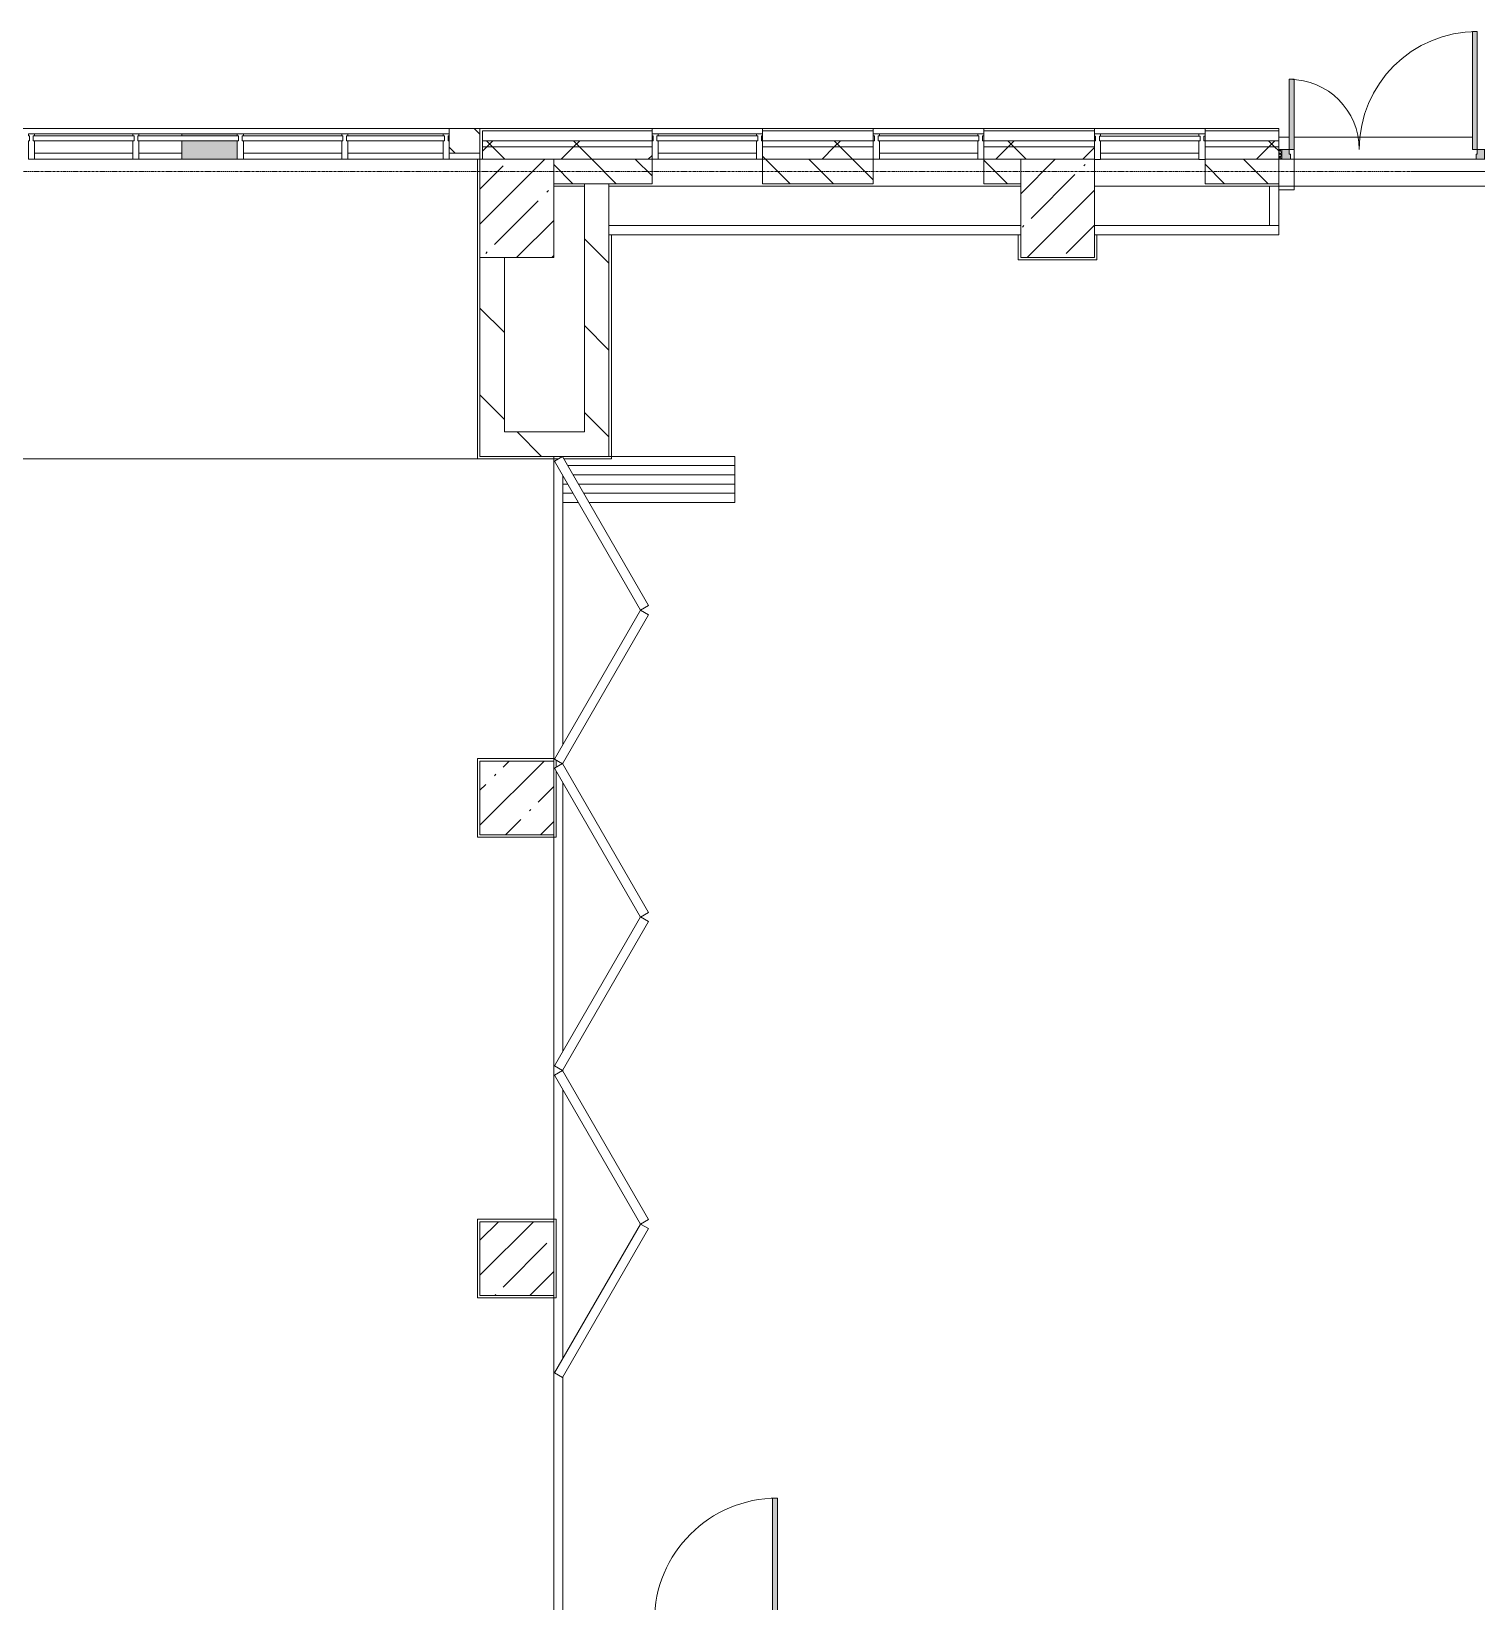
# Model space of a CAD drawing. Header units: millimetres. Extents: x 35928 to 232966, y -8553 to 29000.
# Drawn here: x 116016 to 127776, y 15358 to 28140 of the extents above; entities that cross this region are included whole.
import ezdxf

# ---------------------------------------------------------------- set-up
doc = ezdxf.new("R2010")
doc.units = ezdxf.units.MM
doc.linetypes.add('Осевая', pattern=[31.75, 6.35, -4.7625, 15.875, -4.7625])
for name, color, linetype, lineweight, true_color in [('A-DOOR-1', 7, 'Continuous', 5, 0xaaaaaa), ('A-DOOR-2', 7, 'Continuous', 5, 0xe2e2e2), ('A-DOOR-FRAM-1', 7, 'Continuous', 5, 0xe2e2e2), ('A-DOOR-FRAM-2', 7, 'Continuous', 5, 0xaaaaaa), ('A-FLOR-1', 7, 'Continuous', 5, 0xaaaaaa), ('A-GLAZ-CWMG-4', 7, 'Continuous', 5, 0x383e42)]:
    doc.layers.add(name, color=color, linetype=linetype, lineweight=lineweight, true_color=true_color)
for name, color, linetype, lineweight in [('A-GLAZ-CURT-3', 7, 'Continuous', 5), ('A-GLAZ-CWMG-3', 7, 'Continuous', 5), ('A-WALL', 7, 'Continuous', 9), ('A-WALL-4', 7, 'Continuous', 5), ('I-WALL-5', 7, 'Continuous', 5), ('S-COLS-3', 7, 'Continuous', 5), ('Оси', 7, 'Continuous', 9), ('Оси-2', 7, 'Осевая', 9)]:
    doc.layers.add(name, color=color, linetype=linetype, lineweight=lineweight)
pattern_1 = [(135, (105956.37, 0), (-176.7767, -176.7767), [])]
pattern_2 = [(135, (105956.37, 0), (-353.553, -353.553), [])]
pattern_3 = [(45, (105956.37, 0), (-353.5534, 353.5534), []), (135, (105956.37, 0), (-353.5534, -353.5534), [])]

# ---------------------------------------------------------------- blocks, each defined once
blk = doc.blocks.new('BSC_Колонна _Прямоугольная - 600х800-24078684-1_11_2_птичка')
at = {"layer": 'S-COLS-3'}
h = blk.add_hatch(dxfattribs=at)
h.set_pattern_fill('FP_82', color=256, style=0, pattern_type=2)
h.set_pattern_definition([(45, (-14010, -26700), (-285.123, 285.123), []), (45, (-13724.88, -26700), (-285.123, 285.123), [504.031, -100.806, 16.764, -84.042])])
h.paths.add_polyline_path([(-300, -400), (300, -400), (300, 400), (-300, 400), (-300, 200)])
for p, q in [((300, 400), (-300, 400)), ((-300, 400), (-300, -400)), ((300, -400), (300, 400)), ((-300, -400), (300, -400))]:
    blk.add_line(p, q, dxfattribs=at)
blk = doc.blocks.new('BSC_Колонна _Прямоугольная - 600х600-23295697-1_11_2_птичка')
at = {"layer": 'S-COLS-3'}
h = blk.add_hatch(dxfattribs=at)
h.set_pattern_fill('FP_87', color=256, style=0, pattern_type=2)
h.set_pattern_definition([(45, (-14010, -18150), (-285.123, 285.123), []), (45, (-13724.88, -18150), (-285.123, 285.123), [504.031, -100.806, 16.764, -84.042])])
h.paths.add_polyline_path([(-300, -300), (300, -300), (300, 300), (-300, 300), (-300, 281)])
for p, q in [((300, 300), (-300, 300)), ((-300, 300), (-300, -300)), ((300, -300), (300, 300)), ((-300, -300), (300, -300))]:
    blk.add_line(p, q, dxfattribs=at)
blk = doc.blocks.new('BSC_Колонна _Прямоугольная - 600х600-V58-1_11_2_птичка')
at = {"layer": 'S-COLS-3'}
h = blk.add_hatch(dxfattribs=at)
h.set_pattern_fill('FP_88', color=256, style=0, pattern_type=2)
h.set_pattern_definition([(45, (-14010, -21900), (-285.123, 285.123), []), (45, (-13724.88, -21900), (-285.123, 285.123), [504.031, -100.806, 16.764, -84.042])])
h.paths.add_polyline_path([(-300, -300), (300, -300), (300, 300), (-300, 300), (-300, -108)])
for p, q in [((300, 300), (-300, 300)), ((-300, 300), (-300, -300)), ((300, -300), (300, 300)), ((-300, -300), (300, -300))]:
    blk.add_line(p, q, dxfattribs=at)
blk = doc.blocks.new('Системная панель - Стекло - 40мм-22856102-1_11_2_птичка')
at = {"layer": 'A-GLAZ-CURT-3'}
h = blk.add_hatch(dxfattribs=at)
h.set_pattern_fill('FP_109', color=256, style=0, pattern_type=2)
h.set_pattern_definition([(45, (-17860.3, -26790), (-1414.21, 1414.21), [1000, -3000]), (45, (-18860.3, -27290), (-1414.21, 1414.21), [3000, -1000]), (45, (-16860.3, -27790), (-1414.21, 1414.21), [1000, -3000])])
h.paths.add_polyline_path([(176, -40), (410, -40), (410, 0), (-410, 0), (-410, -40), (-400, -40)])
for p, q in [((410, 0), (-410, 0)), ((-410, 0), (-410, -40)), ((410, -40), (410, 0)), ((-410, -40), (410, -40))]:
    blk.add_line(p, q, dxfattribs=at)
blk = doc.blocks.new('Прямоугольный импост - Импост структурный с накладкой - 160мм Темный-33186088-1_11_2_птичка')
at = {"layer": 'A-GLAZ-CWMG-3'}
for p, q in [((17760, 27307), (16960, 27307)), ((17760, 27150), (16960, 27150))]:
    blk.add_line(p, q, dxfattribs=at)
blk = doc.blocks.new('Прямоугольный импост - Импост структурный с накладкой - 190мм-22856094-1_11_2_птичка')
at = {"layer": 'A-GLAZ-CWMG-3'}
for p, q in [((-50, 40), (-50, 190)), ((-50, 190), (0, 190)), ((0, 190), (0, 40)), ((-40, 40), (-50, 40)), ((-50, -17), (-50, 0)), ((-50, 0), (-40, 0)), ((-40, 0), (-40, 40)), ((-10, 40), (-10, 0)), ((0, 40), (-10, 40)), ((-10, 0), (0, 0)), ((0, 0), (0, -17)), ((0, -17), (-50, -17))]:
    blk.add_line(p, q, dxfattribs=at)
blk = doc.blocks.new('Системная панель - Стекло - 40мм-V68-1_11_2_птичка')
at = {"layer": 'A-GLAZ-CURT-3'}
for p, q in [((410, 0), (-410, 0)), ((-410, 0), (-410, -40)), ((410, -40), (410, 0)), ((-410, -40), (410, -40))]:
    blk.add_line(p, q, dxfattribs=at)
blk = doc.blocks.new('Прямоугольный импост - Импост структурный с накладкой - 190мм-V69-1_11_2_птичка')
at = {"layer": 'A-GLAZ-CWMG-3'}
for p, q in [((-50, 40), (-50, 190)), ((-50, 190), (0, 190)), ((0, 190), (0, 40)), ((-40, 40), (-50, 40)), ((-50, -17), (-50, 0)), ((-50, 0), (-40, 0)), ((-40, 0), (-40, 40)), ((-10, 40), (-10, 0)), ((0, 40), (-10, 40)), ((-10, 0), (0, 0)), ((0, 0), (0, -17)), ((0, -17), (-50, -17))]:
    blk.add_line(p, q, dxfattribs=at)
blk = doc.blocks.new('Системная панель - Стекло - 40мм-V72-1_11_2_птичка')
at = {"layer": 'A-GLAZ-CURT-3'}
for p, q in [((410, 0), (-410, 0)), ((-410, 0), (-410, -40)), ((-410, -40), (410, -40)), ((410, -40), (410, 0))]:
    blk.add_line(p, q, dxfattribs=at)
blk = doc.blocks.new('Системная панель - Стекло - 40мм-22856068-1_11_2_птичка')
at = {"layer": 'A-GLAZ-CURT-3'}
h = blk.add_hatch(dxfattribs=at)
h.set_pattern_fill('FP_114', color=256, style=0, pattern_type=2)
h.set_pattern_definition([(45, (-11835.1, -26790), (-1414.21, 1414.21), [1000, -3000]), (45, (-12835.1, -27290), (-1414.21, 1414.21), [3000, -1000]), (45, (-10835.1, -27790), (-1414.21, 1414.21), [1000, -3000])])
h.paths.add_polyline_path([(400, -40), (410, -40), (410, 0), (-410, 0), (-410, -40), (-50, -40)])
for p, q in [((410, 0), (-410, 0)), ((-410, 0), (-410, -40)), ((-410, -40), (410, -40)), ((410, -40), (410, 0))]:
    blk.add_line(p, q, dxfattribs=at)
blk = doc.blocks.new('Системная панель - Стекло - 40мм-V73-1_11_2_птичка')
at = {"layer": 'A-GLAZ-CURT-3'}
for p, q in [((410, 0), (-410, 0)), ((-410, 0), (-410, -40)), ((-410, -40), (410, -40)), ((410, -40), (410, 0))]:
    blk.add_line(p, q, dxfattribs=at)
blk = doc.blocks.new('Системная панель - Стекло - 40мм-V74-1_11_2_птичка')
at = {"layer": 'A-GLAZ-CURT-3'}
for p, q in [((397.5, 0), (-397.5, 0)), ((-397.5, 0), (-397.5, -40)), ((397.5, -40), (397.5, 0)), ((-397.5, -40), (397.5, -40))]:
    blk.add_line(p, q, dxfattribs=at)
blk = doc.blocks.new('Прямоугольный импост - Импост структурный с накладкой - 160мм-20149069-1_11_2_птичка')
at = {"layer": 'A-GLAZ-CWMG-3'}
for p, q in [((9185, 27307), (8385, 27307)), ((9185, 27150), (8385, 27150))]:
    blk.add_line(p, q, dxfattribs=at)
blk = doc.blocks.new('Прямоугольный импост - Импост структурный с накладкой - 160мм-23251633-1_11_2_птичка')
at = {"layer": 'A-GLAZ-CWMG-3'}
for p, q in [((11285, 27307), (10935, 27307)), ((11285, 27307), (11285, 27290)), ((11285, 27250), (11285, 27150)), ((11285, 27150), (10935, 27150))]:
    blk.add_line(p, q, dxfattribs=at)
blk = doc.blocks.new('Прямоугольный импост - Импост структурный с накладкой - 190мм-23251634-1_11_2_птичка')
at = {"layer": 'A-GLAZ-CWMG-4'}
for points in [[(11735, 27290), (11735, 27307), (11285, 27307), (11285, 27290)], [(11735, 27100), (11735, 27250), (11285, 27250), (11285, 27100)]]:
    blk.add_hatch(color=256, dxfattribs=at).paths.add_polyline_path(points)
at = {"layer": 'A-GLAZ-CWMG-3'}
for p, q in [((11285, 27290), (11285, 27307)), ((11735, 27307), (11285, 27307)), ((11285, 27100), (11285, 27250)), ((11735, 27100), (11285, 27100))]:
    blk.add_line(p, q, dxfattribs=at)
blk = doc.blocks.new('Прямоугольный импост - Импост структурный с накладкой - 160мм-22794257-1_11_2_птичка')
at = {"layer": 'A-GLAZ-CWMG-3'}
for p, q in [((4935, 27307), (4160, 27307)), ((4935, 27150), (4160, 27150))]:
    blk.add_line(p, q, dxfattribs=at)
blk = doc.blocks.new('Прямоугольный импост - Импост структурный с накладкой - 190мм-20153711-1_11_2_птичка')
at = {"layer": 'A-GLAZ-CWMG-3'}
for p, q in [((-50, 40), (-50, 190)), ((-50, 190), (0, 190)), ((0, 190), (0, 40)), ((-40, 40), (-50, 40)), ((-50, -17), (-50, 0)), ((-50, 0), (-40, 0)), ((-40, 0), (-40, 40)), ((-10, 40), (-10, 0)), ((0, 40), (-10, 40)), ((-10, 0), (0, 0)), ((0, 0), (0, -17)), ((0, -17), (-50, -17))]:
    blk.add_line(p, q, dxfattribs=at)
blk = doc.blocks.new('Прямоугольный импост - Импост структурный с накладкой - 190мм-20153693-1_11_2_птичка')
at = {"layer": 'A-GLAZ-CWMG-3'}
for p, q in [((-25, 40), (-25, 190)), ((-25, 190), (25, 190)), ((25, 190), (25, 40)), ((-15, 40), (-25, 40)), ((-25, -17), (-25, 0)), ((-25, 0), (-15, 0)), ((-15, 0), (-15, 40)), ((15, 40), (15, 0)), ((25, 40), (15, 40)), ((15, 0), (25, 0)), ((25, 0), (25, -17)), ((25, -17), (-25, -17))]:
    blk.add_line(p, q, dxfattribs=at)
blk = doc.blocks.new('110_Дверь_СКБ_1Ст_Внутренняя1 - Д-13 1100x2100h_кладовая-33288301-1_11_2_птичка')
at = {"layer": 'A-DOOR-1'}
h = blk.add_hatch(dxfattribs=at)
h.set_pattern_fill('FP_122', color=256, style=0, pattern_type=2)
h.set_pattern_definition([(135, (1751.41, 174.685), (-14.14214, -14.14214), []), (225, (1751.41, 174.685), (14.14214, -14.14214), [])])
h.paths.add_polyline_path([(537.5, -110), (562.5, -110), (562.5, 110), (537.5, 110), (537.5, 6.5)])
at = {"layer": 'A-DOOR-2'}
h = blk.add_hatch(color=256, dxfattribs=at)
h.paths.add_polyline_path([(533.2, 30), (537.5, 30), (537.5, 110), (512.5, 110), (512.5, 70), (502.5, 70), (502.5, 30), (522.5, 30)])
h.paths.add_polyline_path([(-512.5, 30), (-477.5, 30), (-477.5, 70), (-487.5, 70), (-487.5, 110), (-512.5, 110)])
at = {"layer": 'A-DOOR-FRAM-1'}
for points in [[(472.5, 110), (512.5, 110), (512.5, 1110), (472.5, 1110), (472.5, 130)], [(-512.5, 110), (-497.5, 110), (-497.5, 118), (-567.5, 118), (-567.5, 110), (-537.5, 110)], [(-497.5, -110), (-497.5, 30), (-512.5, 30), (-512.5, -110)], [(562.5, 110), (592.5, 110), (592.5, 118), (522.5, 118), (522.5, 110), (546.8, 110)], [(537.5, -110), (533.2, 30), (522.5, 30), (522.5, -110)], [(-497.5, -118), (-497.5, -110), (-567.5, -114), (-567.5, -118), (-537.5, -118)], [(581.8, -118), (592.5, -118), (592.5, -110), (522.5, -110), (522.5, -118), (562.5, -118)]]:
    blk.add_hatch(color=256, dxfattribs=at).paths.add_polyline_path(points)
at = {"layer": 'A-DOOR-FRAM-2'}
h = blk.add_hatch(dxfattribs=at)
h.set_pattern_fill('FP_123', color=256, style=0, pattern_type=2)
h.set_pattern_definition([(45, (-371.384, 174.685), (-14.1421, 14.1421), []), (135, (-371.384, 174.685), (-14.1421, -14.1421), [])])
h.paths.add_polyline_path([(-512.5, -110), (-512.5, 110), (-537.5, 110), (-537.5, -110)])
at = {"layer": 'A-DOOR-1'}
for p, q in [((512.5, 1110), (472.5, 1110)), ((472.5, 1110), (472.5, 110)), ((512.5, 110), (512.5, 1110)), ((472.5, 110), (512.5, 110))]:
    blk.add_line(p, q, dxfattribs=at)
blk.add_arc((512.5, 110), 1000, 90, 180, dxfattribs=at)
at = {"layer": 'A-DOOR-FRAM-2'}
for p, q in [((-497.5, 118), (-567.5, 118)), ((-567.5, 118), (-567.5, 110)), ((-567.5, 110), (-497.5, 110)), ((-512.5, 110), (-537.5, 110)), ((-537.5, 110), (-537.5, -110)), ((-487.5, 110), (-512.5, 110)), ((-512.5, 110), (-512.5, 30)), ((-512.5, -110), (-512.5, 110)), ((-497.5, 110), (-512.5, 110)), ((-512.5, 110), (-512.5, 109)), ((-512.5, 109), (-497.5, 109)), ((-512.5, 30), (-477.5, 30)), ((-497.5, 30), (-512.5, 30)), ((-512.5, 30), (-512.5, -110)), ((-497.5, 110), (-497.5, 118)), ((-497.5, 109), (-497.5, 110)), ((-497.5, -110), (-497.5, 30)), ((-487.5, 70), (-487.5, 110)), ((-477.5, 70), (-487.5, 70)), ((-477.5, 30), (-477.5, 70)), ((512.5, 70), (502.5, 70)), ((502.5, 70), (502.5, 30)), ((502.5, 30), (537.5, 30)), ((512.5, 110), (512.5, 70)), ((537.5, 110), (512.5, 110)), ((592.5, 118), (522.5, 118)), ((522.5, 118), (522.5, 110)), ((537.5, 110), (522.5, 110)), ((522.5, 110), (522.5, 109)), ((522.5, 110), (592.5, 110)), ((522.5, 109), (537.5, 109)), ((537.5, 30), (522.5, 30)), ((522.5, 30), (522.5, -110)), ((537.5, 30), (537.5, 110)), ((562.5, 110), (537.5, 110)), ((537.5, 110), (537.5, -110)), ((537.5, 109), (537.5, 110)), ((537.5, -110), (537.5, 30)), ((562.5, -110), (562.5, 110)), ((592.5, 110), (592.5, 118)), ((-497.5, -110), (-567.5, -110)), ((-567.5, -110), (-567.5, -118)), ((-567.5, -118), (-497.5, -118)), ((-537.5, -110), (-512.5, -110)), ((-512.5, -110), (-497.5, -110)), ((-497.5, -118), (-497.5, -110)), ((522.5, -110), (537.5, -110)), ((592.5, -110), (522.5, -110)), ((522.5, -110), (522.5, -118)), ((522.5, -118), (592.5, -118)), ((537.5, -110), (562.5, -110)), ((592.5, -118), (592.5, -110))]:
    blk.add_line(p, q, dxfattribs=at)
blk = doc.blocks.new('DOR__перегородка__Прямоугольная - ТП-2_ Вн_ДПГ_9480х4200h_2-23998078-1_11_2_птичка')
at = {"layer": 'A-DOOR-1'}
for p, q in [((0, 0), (2650, 0)), ((3250, 0), (6400, 0)), ((7000, 0), (9480, 0)), ((0, -75), (1987, -75)), ((2137, -75), (4324, -75)), ((4474, -75), (4487, -75)), ((4637, -75), (6824, -75)), ((6974, -75), (6985, -75)), ((7135, -75), (9323, -75)), ((9105, -201), (9105, -75)), ((9180, -158), (9180, -75)), ((9255, -114), (9255, -75)), ((9405, -1474), (9405, -114)), ((9473, -75), (9480, -75)), ((9180, -1474), (9180, -244)), ((9255, -1474), (9255, -201)), ((9330, -1474), (9330, -158)), ((9105, -1474), (9105, -288)), ((9480, -1474), (9480, -450)), ((9105, -1474), (9480, -1474))]:
    blk.add_line(p, q, dxfattribs=at)
at = {"layer": 'A-DOOR-FRAM-2'}
for p, q in [((2019, -7), (1982, -72)), ((1982, -72), (3194, -772)), ((3231, -707), (2019, -7)), ((4443, -7), (3230, -707)), ((3268, -772), (4480, -72)), ((4480, -72), (4443, -7)), ((4518, -7), (4481, -72)), ((4481, -72), (5693, -772)), ((5731, -707), (4518, -7)), ((6942, -7), (5730, -707)), ((5767, -772), (6980, -72)), ((6980, -72), (6942, -7)), ((7017, -7), (6979, -72)), ((6979, -72), (8192, -772)), ((8229, -707), (7017, -7)), ((9441, -7), (8229, -707)), ((8267, -772), (9479, -72)), ((9479, -72), (9441, -7)), ((3194, -772), (3231, -707)), ((3230, -707), (3268, -772)), ((5693, -772), (5731, -707)), ((5730, -707), (5767, -772)), ((8192, -772), (8229, -707)), ((8229, -707), (8267, -772))]:
    blk.add_line(p, q, dxfattribs=at)
blk = doc.blocks.new('Прямоугольный импост - Импост структурный с накладкой - 190мм-22856098-1_11_2_птичка')
at = {"layer": 'A-GLAZ-CWMG-3'}
for p, q in [((0, 190), (-50, 190)), ((-50, 190), (-50, 40)), ((0, 40), (0, 190)), ((-50, 40), (-40, 40)), ((-40, 0), (-50, 0)), ((-50, 0), (-50, -17)), ((-40, 40), (-40, 0)), ((-10, 0), (-10, 40)), ((-10, 40), (0, 40)), ((0, 0), (-10, 0)), ((0, -17), (0, 0)), ((-50, -17), (0, -17))]:
    blk.add_line(p, q, dxfattribs=at)
blk = doc.blocks.new('Прямоугольный импост - Импост структурный с накладкой - 190мм-V93-1_11_2_птичка')
at = {"layer": 'A-GLAZ-CWMG-3'}
for p, q in [((0, 190), (-50, 190)), ((-50, 190), (-50, 40)), ((0, 40), (0, 188)), ((-50, 40), (-40, 40)), ((-40, 0), (-50, 0)), ((-50, 0), (-50, -17)), ((-40, 40), (-40, 0)), ((-10, 0), (-10, 40)), ((-10, 40), (0, 40)), ((0, 0), (-10, 0)), ((0, -17), (0, 0)), ((-50, -17), (0, -17))]:
    blk.add_line(p, q, dxfattribs=at)
blk = doc.blocks.new('BSC_Колонна _Прямоугольная - 600х800-V144-1_11_2_птичка')
at = {"layer": 'S-COLS-3'}
h = blk.add_hatch(dxfattribs=at)
h.set_pattern_fill('FP_174', color=256, style=0, pattern_type=2)
h.set_pattern_definition([(45, (-18410.26, -26700), (-285.123, 285.123), []), (45, (-18125.13, -26700), (-285.123, 285.123), [504.031, -100.806, 16.764, -84.042])])
h.paths.add_polyline_path([(-126, -400), (300, -400), (300, 400), (-300, 400), (-300, -400)])
for p, q in [((300, 400), (-300, 400)), ((-300, 400), (-300, -400)), ((300, -400), (300, 400)), ((-300, -400), (300, -400))]:
    blk.add_line(p, q, dxfattribs=at)
blk = doc.blocks.new('110_Дверь_СКБ_2Ст_Наружная - ДН-1_л_ Двухстворчатая 1450 х3300 _h_ в свету с верхним остеклением-23567691-1_11_2_птичка')
at = {"layer": 'A-DOOR-1'}
h = blk.add_hatch(dxfattribs=at)
h.set_pattern_fill('FP_187', color=256, style=0, pattern_type=2)
h.set_pattern_definition([(135, (1501.41, 189.685), (-14.14214, -14.14214), []), (225, (1501.41, 189.685), (14.14214, -14.14214), [])])
h.paths.add_polyline_path([(845, -125), (870, -125), (870, -45), (845, -45), (845, -85)])
at = {"layer": 'A-DOOR-2'}
for points in [[(785, -45), (785, 915), (745, 915), (745, -45)], [(-705, -45), (-705, 525), (-745, 525), (-745, -45)]]:
    blk.add_hatch(color=256, dxfattribs=at).paths.add_polyline_path(points)
h = blk.add_hatch(color=256, dxfattribs=at)
h.paths.add_polyline_path([(785, -125), (845, -125), (845, -45), (785, -45), (785, -85), (775, -85), (775, -125)])
h.paths.add_polyline_path([(-805, -125), (-735, -125), (-735, -85), (-745, -85), (-745, -45), (-805, -45), (-805, -51)])
at = {"layer": 'A-DOOR-FRAM-2'}
h = blk.add_hatch(dxfattribs=at)
h.set_pattern_fill('FP_188', color=256, style=0, pattern_type=2)
h.set_pattern_definition([(45, (-621.384, 189.685), (-14.1421, 14.1421), []), (135, (-621.384, 189.685), (-14.1421, -14.1421), [])])
h.paths.add_polyline_path([(-805, -125), (-811, -45), (-830, -51), (-830, -125), (-811, -125)])
at = {"layer": 'A-DOOR-1'}
for p, q in [((785, 915), (745, 915)), ((745, 915), (745, -45)), ((785, -45), (785, 915)), ((-745, 525), (-745, -45)), ((-705, 525), (-745, 525)), ((-705, -45), (-705, 525)), ((-745, -45), (-705, -45)), ((745, -45), (785, -45))]:
    blk.add_line(p, q, dxfattribs=at)
for centre, radius, start, end in [((785, -45), 960, 90, 180), ((-745, -45), 570, 0, 90)]:
    blk.add_arc(centre, radius, start, end, dxfattribs=at)
at = {"layer": 'A-DOOR-FRAM-2'}
for p, q in [((-805, -45), (-830, -45)), ((-830, -45), (-830, -125)), ((-830, -125), (-805, -125)), ((-745, -45), (-805, -45)), ((-805, -45), (-805, -125)), ((-805, -125), (-805, -45)), ((-805, -125), (-735, -125)), ((-745, -85), (-745, -45)), ((-735, -85), (-745, -85)), ((-735, -125), (-735, -85)), ((785, -85), (775, -85)), ((775, -85), (775, -125)), ((775, -125), (845, -125)), ((785, -45), (785, -85)), ((845, -45), (785, -45)), ((845, -125), (845, -45)), ((870, -45), (845, -45)), ((845, -45), (845, -125)), ((845, -125), (870, -125)), ((870, -125), (870, -45))]:
    blk.add_line(p, q, dxfattribs=at)
blk = doc.blocks.new('Системная панель - Стекло - 40мм-V159-1_11_2_птичка')
at = {"layer": 'A-GLAZ-CURT-3'}
for p, q in [((410, 0), (-410, 0)), ((-410, 0), (-410, -40)), ((410, -40), (410, 0)), ((-410, -40), (410, -40))]:
    blk.add_line(p, q, dxfattribs=at)
blk = doc.blocks.new('Зашивка приборов отопления12 - Зашивка приборов отопления-33278990-1_11_2_птичка')
at = {"layer": 'A-WALL-4'}
for p, q in [((37640, 23400), (34290, 23400)), ((34290, 23079), (37640, 23079)), ((37640, 23079), (34290, 23079)), ((34290, 23004), (37640, 23004))]:
    blk.add_line(p, q, dxfattribs=at)
blk = doc.blocks.new('Зашивка приборов отопления13 - Зашивка приборов отопления-33279120-1_11_2_птичка')
at = {"layer": 'A-WALL-4'}
for p, q in [((20136, 26880), (18710, 26880)), ((20136, 26880), (20136, 26560)), ((20136, 26560), (20136, 26880)), ((20210, 26560), (20210, 26880)), ((18710, 26560), (20136, 26560)), ((18710, 26485), (20210, 26485)), ((20210, 26560), (20136, 26560)), ((20136, 26484), (20210, 26484)), ((20210, 26485), (20210, 26560))]:
    blk.add_line(p, q, dxfattribs=at)

msp = doc.modelspace()

# ---------------------------------------------------------------- hatches: boundary and pattern name
at = {"layer": 'A-WALL-4'}
h = msp.add_hatch(dxfattribs=at)
h.set_pattern_fill('FP_77', color=256, style=0, pattern_type=2)
h.set_pattern_definition(pattern_1)
h.paths.add_polyline_path([(119646.4, 27150), (119666.4, 27150), (119666.4, 27350), (119416.6, 27350), (119416.6, 27150)])
h.paths.add_polyline_path([(110016.4, 27150), (110066.4, 27150), (110066.4, 27350), (110016.4, 27350), (110016.4, 27247.7)])
h = msp.add_hatch(dxfattribs=at)
h.set_pattern_fill('FP_85', color=256, style=0, pattern_type=2)
h.set_pattern_definition(pattern_3)
h.paths.add_polyline_path([(139716.4, 27200), (139716.4, 27250), (137866.4, 27250), (137866.4, 27200), (139676.8, 27200)])
h.paths.add_polyline_path([(126166.4, 27200), (126166.4, 27250), (125566.6, 27250), (125566.6, 27200)])
h.paths.add_polyline_path([(127866.4, 27200), (136766.4, 27200), (136766.4, 27250), (127866.4, 27250), (127866.4, 27210)])
h.paths.add_polyline_path([(123766.6, 27200), (124666.6, 27200), (124666.6, 27250), (123766.6, 27250), (123766.6, 27210)])
h.paths.add_polyline_path([(121066.6, 27200), (121066.6, 27250), (119686.4, 27250), (119686.4, 27200), (120266.4, 27200)])
h.paths.add_polyline_path([(122866.6, 27200), (122866.6, 27250), (121966.6, 27250), (121966.6, 27200), (122555.3, 27200)])
h = msp.add_hatch(dxfattribs=at)
h.set_pattern_fill('FP_85', color=256, style=0, pattern_type=2)
h.set_pattern_definition(pattern_3)
h.paths.add_polyline_path([(131766.4, 27100), (136734.4, 27102), (136734.4, 27110), (136766.4, 27115.5), (136766.4, 27200), (127866.4, 27200), (127866.4, 27100), (129069.5, 27100)])
h.paths.add_polyline_path([(120716.4, 27100), (121066.6, 27100), (121066.6, 27200), (119686.4, 27200), (119686.4, 27100), (120266.4, 27100)])
h.paths.add_polyline_path([(122866.6, 27100), (122866.6, 27200), (121966.6, 27197.6), (121966.6, 27100)])
h.paths.add_polyline_path([(138966.4, 27100), (139666.4, 27100), (139666.4, 27200), (137866.4, 27200), (137866.4, 27110), (137898.4, 27109.2), (137898.4, 27102), (138465.8, 27100)])
h.paths.add_polyline_path([(123766.6, 27100), (124666.6, 27100), (124666.6, 27200), (123766.6, 27200), (123766.6, 27166.5)])
h.paths.add_polyline_path([(126166.4, 27100), (126166.4, 27200), (125566.6, 27200), (125566.6, 27100)])
h = msp.add_hatch(dxfattribs=at)
h.set_pattern_fill('FP_77', color=256, style=0, pattern_type=2)
h.set_pattern_definition(pattern_1)
h.paths.add_polyline_path([(124066.6, 26900), (124066.6, 27100), (123766.6, 27100), (123766.6, 26900)])
h.paths.add_polyline_path([(120266.4, 26900), (121066.6, 26900), (121066.6, 27100), (120266.4, 27100), (120266.4, 26995.1)])
h.paths.add_polyline_path([(126166.4, 26900), (126166.4, 27100), (125566.6, 27100), (125566.6, 26900)])
h.paths.add_polyline_path([(121966.6, 26900), (122866.6, 26900), (122866.6, 27100), (121966.6, 27100), (121966.6, 26930.5)])
at = {"layer": 'I-WALL-5'}
h = msp.add_hatch(dxfattribs=at)
h.set_pattern_fill('FP_84', color=256, style=0, pattern_type=2)
h.set_pattern_definition(pattern_2)
h.paths.add_polyline_path([(120716.4, 24680), (120716.4, 26900), (120516.4, 26900), (120516.4, 24680)])
h = msp.add_hatch(dxfattribs=at)
h.set_pattern_fill('FP_84', color=256, style=0, pattern_type=2)
h.set_pattern_definition(pattern_2)
h.paths.add_polyline_path([(119866.6, 24680), (119866.6, 26300), (119666.6, 26300), (119666.6, 24680)])
h = msp.add_hatch(dxfattribs=at)
h.set_pattern_fill('FP_84', color=256, style=0, pattern_type=2)
h.set_pattern_definition(pattern_2)
h.paths.add_polyline_path([(119866.6, 24680), (120516.4, 24680), (120516.4, 24880), (119866.6, 24880), (119866.6, 24791.7)])

# ---------------------------------------------------------------- linework, layer by layer
at = {"layer": 'A-FLOR-1'}
for p, q in [((116841.4, 27100), (116041.4, 27100)), ((117241.4, 27100), (116891.4, 27100)), ((118541.6, 27100), (117741.6, 27100)), ((119366.6, 27100), (118591.6, 27100)), ((119666.4, 27100), (119416.6, 27100)), ((119646.4, 24660), (119646.4, 27100)), ((126291.4, 27180), (126291.4, 26849)), ((126291.4, 26849), (126166.8, 26849)), ((120736.4, 26484), (120736.4, 24660)), ((124046.6, 26280), (124046.6, 26484)), ((124686.6, 26485), (124686.6, 26280)), ((124686.6, 26280), (124046.6, 26280)), ((115666.4, 24660), (120305.2, 24660)), ((120736.4, 24660), (120349, 24660)), ((119646.4, 21580), (119646.4, 22220)), ((119646.4, 22220), (120275, 22220)), ((120286.4, 22209.1), (120286.4, 22149.8)), ((120286.4, 22119.1), (120286.4, 21580)), ((120286.4, 21580), (119646.4, 21580)), ((119646.4, 17830), (119646.4, 18470)), ((119646.4, 18470), (120286.4, 18470)), ((120286.4, 18470), (120286.4, 17830)), ((120286.4, 17830), (119646.4, 17830))]:
    msp.add_line(p, q, dxfattribs=at)
at = {"layer": 'A-WALL'}
for p, q in [((119686.4, 27100), (119686.4, 27330)), ((119686.4, 27330), (121066.6, 27330)), ((119686.4, 27250), (121066.6, 27250)), ((121966.6, 27330), (122866.6, 27330)), ((121966.6, 27250), (122866.6, 27250)), ((123766.6, 27330), (124666.6, 27330)), ((123766.6, 27250), (124666.6, 27250)), ((125566.6, 27330), (126166.4, 27330)), ((125566.6, 27250), (126166.4, 27250)), ((119686.4, 27200), (121066.6, 27200)), ((120266.4, 27100), (121066.6, 27100)), ((121066.6, 27100), (120266.4, 27100)), ((121966.6, 27200), (122866.6, 27200)), ((121966.6, 27100), (122866.6, 27100)), ((122866.6, 27100), (121966.6, 27100)), ((123766.6, 27200), (124666.6, 27200)), ((123766.6, 27100), (124066.6, 27100)), ((124066.6, 27100), (123766.6, 27100)), ((125566.6, 27200), (126166.4, 27200)), ((125566.6, 27100), (126166.4, 27100)), ((126166.4, 27100), (125566.6, 27100)), ((120716.4, 26900), (120516.4, 26900))]:
    msp.add_line(p, q, dxfattribs=at)
at = {"layer": 'A-WALL-4'}
for p, q in [((110016.4, 27350), (123766.6, 27350)), ((119416.6, 27350), (119416.6, 27150)), ((119666.4, 27350), (119666.4, 27100)), ((121066.6, 27100), (121066.6, 27350)), ((121966.6, 27350), (121966.6, 27100)), ((122866.6, 27100), (122866.6, 27350)), ((123766.6, 27350), (123766.6, 27100)), ((123766.6, 27350), (126166.4, 27350)), ((124666.6, 27100), (124666.6, 27350)), ((125566.6, 27350), (125566.6, 27100)), ((126166.4, 27180), (126166.4, 27350)), ((126166.4, 27280), (126251.4, 27280)), ((126291.4, 27280), (127741.4, 27280)), ((119416.6, 27150), (119666.4, 27150)), ((121066.6, 26900), (121066.6, 27100)), ((121916.6, 27100), (121116.6, 27100)), ((121966.6, 27100), (121966.6, 26900)), ((122866.6, 26900), (122866.6, 27100)), ((123716.6, 27100), (122916.6, 27100)), ((123766.6, 27100), (123766.6, 26900)), ((125516.7, 27100), (124716.2, 27100)), ((125566.6, 27100), (125566.6, 26900)), ((126166.4, 26900), (126166.4, 27100)), ((127771.4, 27100), (126261.4, 27100)), ((120266.4, 26900), (120516.4, 26900)), ((120716.4, 26900), (121066.6, 26900)), ((121966.6, 26900), (122866.6, 26900)), ((123766.6, 26900), (124066.6, 26900)), ((125566.6, 26900), (126166.4, 26900))]:
    msp.add_line(p, q, dxfattribs=at)
at = {"layer": 'I-WALL-5'}
for p, q in [((121116.6, 27100), (121916.6, 27100)), ((122916.6, 27100), (123716.6, 27100)), ((124716.2, 27100), (125516.7, 27100)), ((126261.4, 27100), (127771.4, 27100)), ((120516.4, 26880), (120266.4, 26880)), ((120516.4, 26900), (120516.4, 24880)), ((120716.4, 24680), (120716.4, 26900)), ((124066.6, 26880), (120716.4, 26880)), ((126166.4, 26880), (124666.6, 26880)), ((126166.4, 26900), (126166.4, 26880)), ((127866.4, 26880), (126166.8, 26880)), ((119666.6, 26300), (119666.6, 24680)), ((119866.6, 24880), (119866.6, 26300)), ((120516.4, 24880), (119866.6, 24880)), ((119666.6, 24680), (120716.4, 24680))]:
    msp.add_line(p, q, dxfattribs=at)
at = {"layer": 'Оси'}
msp.add_line((127246.8, 27000), (139746.8, 27000), dxfattribs=at)
at = {"layer": 'Оси-2'}
msp.add_line((115227.6, 27000), (127246.8, 27000), dxfattribs=at)

# ---------------------------------------------------------------- block references
at = {"layer": 'A-DOOR-1'}
for name, p in [('110_Дверь_СКБ_2Ст_Наружная - ДН-1_л_ Двухстворчатая 1450 х3300 _h_ в свету с верхним остеклением-23567691-1_11_2_птичка', (126996.9, 27225)), ('110_Дверь_СКБ_1Ст_Внутренняя1 - Д-13 1100x2100h_кладовая-33288301-1_11_2_птичка', (121573.9, 15090))]:
    msp.add_blockref(name, p, dxfattribs=at)
at = {"layer": 'A-DOOR-1', "rotation": 90.00000000000044}
msp.add_blockref('DOR__перегородка__Прямоугольная - ТП-2_ Вн_ДПГ_9480х4200h_2-23998078-1_11_2_птичка', (120266.4, 15200), dxfattribs=at)
at = {"layer": 'A-GLAZ-CURT-3'}
for name, p in [('Системная панель - Стекло - 40мм-V72-1_11_2_птичка', (116441.4, 27290)), ('Системная панель - Стекло - 40мм-22856068-1_11_2_птичка', (117291.5, 27290)), ('Системная панель - Стекло - 40мм-V73-1_11_2_птичка', (118141.6, 27290)), ('Системная панель - Стекло - 40мм-V74-1_11_2_птичка', (118979.1, 27290)), ('Системная панель - Стекло - 40мм-V159-1_11_2_птичка', (121516.6, 27290)), ('Системная панель - Стекло - 40мм-22856102-1_11_2_птичка', (123316.6, 27290)), ('Системная панель - Стекло - 40мм-V68-1_11_2_птичка', (125116.6, 27288.3))]:
    msp.add_blockref(name, p, dxfattribs=at)
at = {"layer": 'A-GLAZ-CWMG-3', "extrusion": (0, 0, -1), "rotation": 180}
for name, p in [('Прямоугольный импост - Импост структурный с накладкой - 190мм-20153693-1_11_2_птичка', (-116016.4, 27290)), ('Прямоугольный импост - Импост структурный с накладкой - 190мм-20153693-1_11_2_птичка', (-116866.4, 27290)), ('Прямоугольный импост - Импост структурный с накладкой - 190мм-20153693-1_11_2_птичка', (-117716.6, 27290)), ('Прямоугольный импост - Импост структурный с накладкой - 190мм-20153693-1_11_2_птичка', (-118566.6, 27290)), ('Прямоугольный импост - Импост структурный с накладкой - 190мм-20153711-1_11_2_птичка', (-119416.6, 27290)), ('Прямоугольный импост - Импост структурный с накладкой - 190мм-22856094-1_11_2_птичка', (-121966.6, 27290)), ('Прямоугольный импост - Импост структурный с накладкой - 190мм-22856094-1_11_2_птичка', (-123766.6, 27290)), ('Прямоугольный импост - Импост структурный с накладкой - 190мм-V69-1_11_2_птичка', (-125566.6, 27288.3))]:
    msp.add_blockref(name, p, dxfattribs=at)
at = {"layer": 'A-GLAZ-CWMG-3'}
for name, p in [('Прямоугольный импост - Импост структурный с накладкой - 160мм-20149069-1_11_2_птичка', (107656.4, 0)), ('Прямоугольный импост - Импост структурный с накладкой - 160мм-23251633-1_11_2_птичка', (105956.4, 0)), ('Прямоугольный импост - Импост структурный с накладкой - 190мм-23251634-1_11_2_птичка', (105956.4, 0)), ('Прямоугольный импост - Импост структурный с накладкой - 160мм-20149069-1_11_2_птичка', (109356.6, 0)), ('Прямоугольный импост - Импост структурный с накладкой - 160мм-22794257-1_11_2_птичка', (114431.6, 0)), ('Прямоугольный импост - Импост структурный с накладкой - 160мм Темный-33186088-1_11_2_птичка', (104156.4, 0)), ('Прямоугольный импост - Импост структурный с накладкой - 160мм Темный-33186088-1_11_2_птичка', (105956.4, 0)), ('Прямоугольный импост - Импост структурный с накладкой - 160мм Темный-33186088-1_11_2_птичка', (107756.4, -1.7))]:
    msp.add_blockref(name, p, dxfattribs=at)
at = {"layer": 'A-GLAZ-CWMG-3', "rotation": 180}
for name, p in [('Прямоугольный импост - Импост структурный с накладкой - 190мм-22856098-1_11_2_птичка', (121066.6, 27290)), ('Прямоугольный импост - Импост структурный с накладкой - 190мм-22856098-1_11_2_птичка', (122866.6, 27290)), ('Прямоугольный импост - Импост структурный с накладкой - 190мм-V93-1_11_2_птичка', (124666.6, 27288.3))]:
    msp.add_blockref(name, p, dxfattribs=at)
at = {"layer": 'A-WALL-4'}
for name, p in [('Зашивка приборов отопления12 - Зашивка приборов отопления-33278990-1_11_2_птичка', (86426.6, 3480)), ('Зашивка приборов отопления13 - Зашивка приборов отопления-33279120-1_11_2_птичка', (105956.4, 0))]:
    msp.add_blockref(name, p, dxfattribs=at)
at = {"layer": 'S-COLS-3'}
for name, p in [('BSC_Колонна _Прямоугольная - 600х800-24078684-1_11_2_птичка', (119966.4, 26700)), ('BSC_Колонна _Прямоугольная - 600х800-V144-1_11_2_птичка', (124366.6, 26700)), ('BSC_Колонна _Прямоугольная - 600х600-V58-1_11_2_птичка', (119966.4, 21900)), ('BSC_Колонна _Прямоугольная - 600х600-23295697-1_11_2_птичка', (119966.4, 18150))]:
    msp.add_blockref(name, p, dxfattribs=at)

doc.saveas('drawing.dxf')
